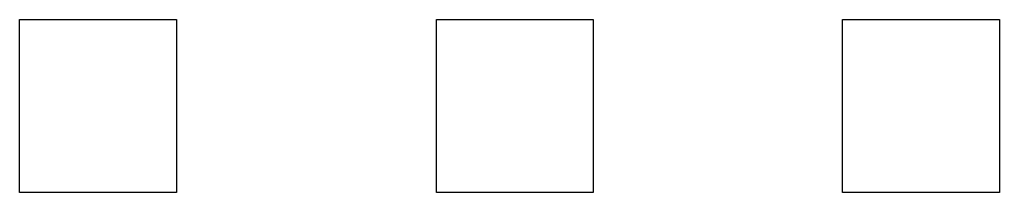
# Model space of a CAD drawing. Extents: x 0.76 to 8.4, y 0 to 1.35.
import ezdxf

# ---------------------------------------------------------------- set-up
doc = ezdxf.new("R2010")
doc.units = 0
doc.layers.get('0').update_dxf_attribs({"linetype": 'CONTINUOUS'})

msp = doc.modelspace()

# ---------------------------------------------------------------- linework, layer by layer
at = {"color": 0}
for p, q in [((0.763889, 0), (0.763889, 1.34722)), ((0.763889, 1.34722), (1.98611, 1.34722)), ((1.98611, 1.34722), (1.98611, 0)), ((4.01389, 0), (4.01389, 1.34722)), ((4.01389, 1.34722), (5.23611, 1.34722)), ((5.23611, 1.34722), (5.23611, 0)), ((7.18056, 0), (7.18056, 1.34722)), ((7.18056, 1.34722), (8.40278, 1.34722)), ((8.40278, 1.34722), (8.40278, 0)), ((1.98611, 0), (0.763889, 0)), ((5.23611, 0), (4.01389, 0)), ((8.40278, 0), (7.18056, 0))]:
    msp.add_line(p, q, dxfattribs=at)

doc.saveas('drawing.dxf')
